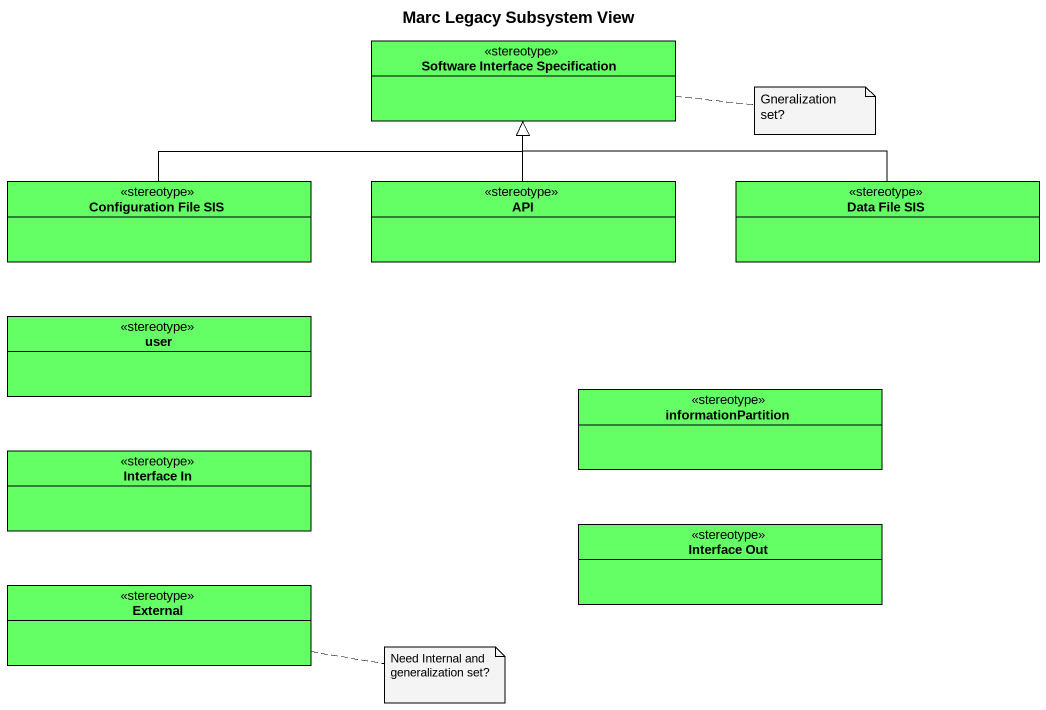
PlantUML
@startuml
title Marc Legacy Subsystem View
hide circle
hide empty members
class "Software Interface Specification" as Software_Interface <<stereotype>> #64FF64
class "Configuration File SIS" as Configuration_File_SIS <<stereotype>> #64FF64
class API <<stereotype>> #64FF64
class "Data File SIS" as Data_File_SIS <<stereotype>> #64FF64
class user <<stereotype>> #64FF64
class informationPartition <<stereotype>> #64FF64
class "Interface In" as Interface_In <<stereotype>> #64FF64
class "Interface Out" as Interface_Out <<stereotype>> #64FF64
class External <<stereotype>> #64FF64
Configuration_File_SIS -right-|> Software_Interface
API -up-|> Software_Interface
Data_File_SIS -left-|> Software_Interface
note right of Software_Interface : Gneralization set?
note right of External : Need Internal and generalization set?
@enduml
